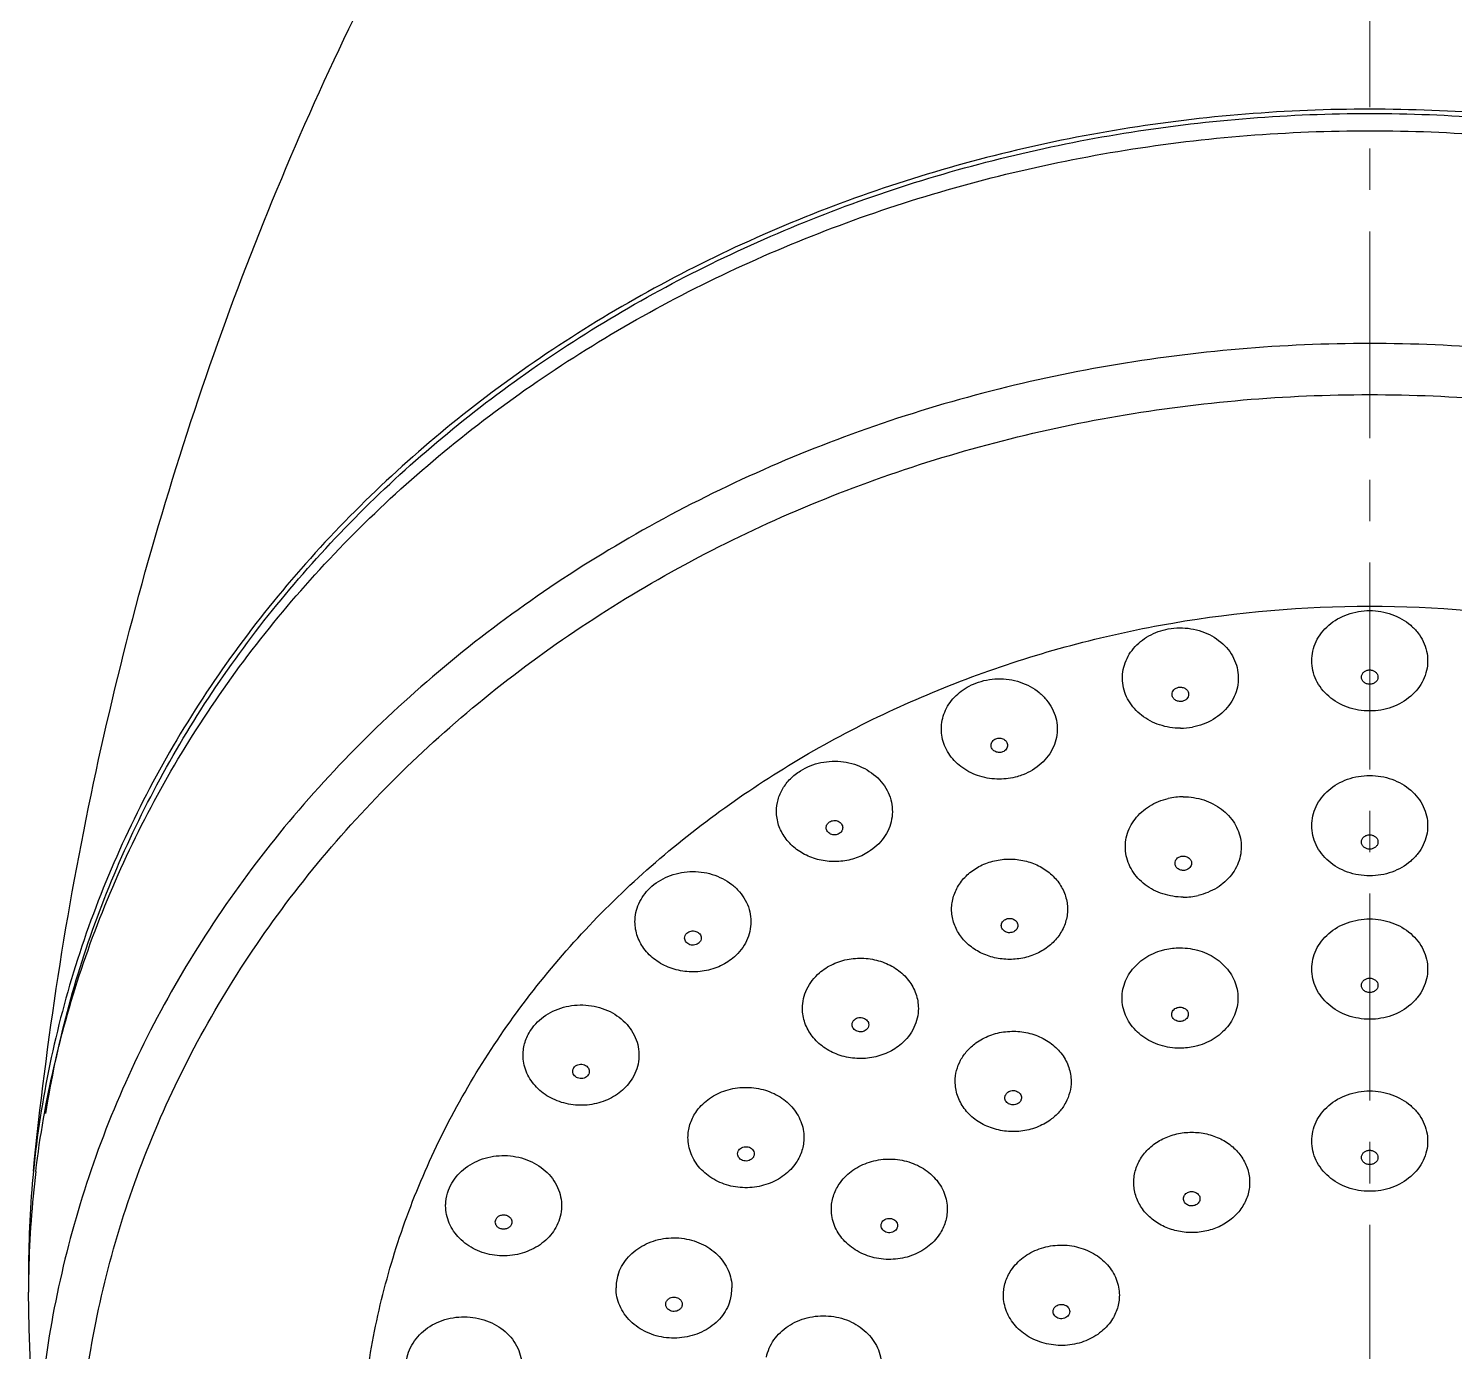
# Model space of a CAD drawing. Extents: x 0 to 3160, y 0 to 2315.
# Drawn here: x 975.22 to 1018.28, y 1405.14 to 1445.1 of the extents above; entities that cross this region are included whole.
import ezdxf

# ---------------------------------------------------------------- set-up
doc = ezdxf.new("R2010")
doc.units = 0
doc.header["$LTSCALE"] = 10
doc.header["$MEASUREMENT"] = 0
doc.linetypes.add('CENTER', pattern=[2, 1.25, -0.25, 0.25, -0.25])
doc.linetypes.add('CENTER2', pattern=[28.575, 19.05, -3.175, 3.175, -3.175])
doc.layers.get('0').update_dxf_attribs({"linetype": 'CONTINUOUS'})
doc.layers.add('Cneter', color=1, linetype='CENTER2', lineweight=13)

msp = doc.modelspace()

# ---------------------------------------------------------------- linework, layer by layer
at = {"color": 7, "linetype": 'Continuous'}
for p, q in [((975.244, 1405.825), (975.223, 1406.938)), ((975.47, 1399.605), (975.243, 1405.829))]:
    msp.add_line(p, q, dxfattribs=at)
for centre, radius, start, end in [((1010.005, 1425.981), 2.014, 269.9966, 280.4052), ((1010.092, 1419.896), 2.001, 89.9639, 103.045), ((1010.095, 1420.867), 2.001, 269.9639, 283.045), ((1005.641, 1407.586), 30.418, 174.3366, 179.9977), ((1005.677, 1406.934), 30.454, 173.1169, 178.7758), ((1005.588, 1407.588), 30.365, 180.0001, 180.8155), ((1005.539, 1406.938), 30.316, 178.7775, 179.9998), ((994.294, 1407.061), 1.33, 162.7759, 179.9363), ((995.134, 1407.064), 1.33, 342.7759, 359.9363)]:
    msp.add_arc(centre, radius, start, end, dxfattribs=at)
for points, start_tangent, end_tangent in [([(975.371, 1410.588), (977.187, 1422.305), (980.243, 1433.574), (984.453, 1444.155), (989.677, 1453.79)], (0.098663, 0.995121), (0.529878, 0.848074)), ([(1056.074, 1410.588), (1054.742, 1416.987), (1052.068, 1423.062), (1048.145, 1428.606), (1043.108, 1433.428), (1037.13, 1437.361), (1030.417, 1440.272), (1023.198, 1442.059), (1015.723, 1442.662), (1008.247, 1442.059), (1001.029, 1440.272), (994.315, 1437.361), (988.337, 1433.428), (983.301, 1428.606), (979.378, 1423.062), (976.704, 1416.987), (975.371, 1410.588)], (-0.098666, 0.995121), (-0.098666, -0.995121)), ([(975.746, 1412.328), (976.397, 1415.41), (977.363, 1418.428), (978.638, 1421.359), (980.211, 1424.179), (984.198, 1429.399), (989.195, 1433.918), (995.044, 1437.594), (1001.555, 1440.307), (1008.521, 1441.971), (1015.718, 1442.532), (1022.916, 1441.972), (1029.882, 1440.31), (1036.394, 1437.598), (1042.244, 1433.924), (1047.242, 1429.405), (1051.23, 1424.186), (1052.804, 1421.366), (1054.08, 1418.435), (1055.047, 1415.417), (1055.699, 1412.336)], (0.156144, 0.987734), (0.156396, -0.987694)), ([(975.442, 1410.583), (975.997, 1413.762), (976.885, 1416.882), (978.099, 1419.919), (979.629, 1422.847), (983.583, 1428.279), (988.614, 1432.996), (994.554, 1436.839), (1001.204, 1439.68), (1008.34, 1441.424), (1015.723, 1442.012), (1023.106, 1441.424), (1030.242, 1439.68), (1036.892, 1436.839), (1042.831, 1432.996), (1047.863, 1428.279), (1051.817, 1422.847), (1053.347, 1419.919), (1054.561, 1416.882), (1055.449, 1413.762), (1056.003, 1410.583)], (0.119761, 0.992803), (0.119761, -0.992803)), ([(985.223, 1401.238), (985.37, 1403.826), (985.809, 1406.391), (986.536, 1408.905), (987.545, 1411.346), (990.363, 1415.912), (994.156, 1419.915), (998.778, 1423.2), (1004.051, 1425.641), (1009.773, 1427.144), (1015.723, 1427.651), (1021.673, 1427.144), (1027.395, 1425.641), (1032.668, 1423.2), (1037.29, 1419.915), (1041.083, 1415.912), (1043.901, 1411.346), (1044.91, 1408.905), (1045.637, 1406.391), (1046.076, 1403.826), (1046.223, 1401.238)], (0, 1), (0, -1)), ([(1015.723, 1424.488), (1015.053, 1424.603), (1014.485, 1424.932), (1014.268, 1425.161), (1014.106, 1425.423), (1014.007, 1425.708), (1013.973, 1426.003), (1014.007, 1426.299), (1014.106, 1426.583), (1014.268, 1426.845), (1014.485, 1427.075), (1015.053, 1427.404), (1015.723, 1427.519)], (-1, 0), (1, 0)), ([(1015.723, 1427.519), (1016.393, 1427.404), (1016.96, 1427.075), (1017.178, 1426.845), (1017.34, 1426.583), (1017.439, 1426.299), (1017.473, 1426.003), (1017.439, 1425.708), (1017.34, 1425.423), (1017.178, 1425.161), (1016.96, 1424.932), (1016.393, 1424.603), (1015.723, 1424.488)], (1, 0), (-1, 0)), ([(1009.641, 1426.965), (1010.324, 1426.973), (1010.958, 1426.754), (1011.448, 1426.341), (1011.613, 1426.081), (1011.717, 1425.798), (1011.755, 1425.503), (1011.726, 1425.207), (1011.631, 1424.921), (1011.473, 1424.658), (1010.997, 1424.234), (1010.369, 1424.001)], (0.983476, 0.181038), (-0.983476, -0.181038)), ([(1010.005, 1423.967), (1009.378, 1424.068), (1008.834, 1424.357), (1008.446, 1424.795), (1008.265, 1425.325), (1008.315, 1425.875), (1008.59, 1426.374), (1009.052, 1426.754), (1009.641, 1426.965)], (-1, 0), (0.983476, 0.181038)), ([(1015.473, 1425.511), (1015.492, 1425.594), (1015.546, 1425.664), (1015.627, 1425.711), (1015.723, 1425.728)], (0, 1), (1, 0)), ([(1015.723, 1425.728), (1015.819, 1425.711), (1015.9, 1425.664), (1015.954, 1425.594), (1015.973, 1425.511)], (1, 0), (0, -1)), ([(1004.538, 1422.429), (1003.953, 1422.516), (1003.436, 1422.767), (1003.046, 1423.153), (1002.826, 1423.629), (1002.803, 1424.142), (1002.978, 1424.632), (1003.333, 1425.044), (1003.826, 1425.329)], (-1, 0), (0.933044, 0.359762)), ([(1003.826, 1425.329), (1004.492, 1425.459), (1005.165, 1425.359), (1005.742, 1425.044), (1005.967, 1424.819), (1006.136, 1424.561), (1006.244, 1424.279), (1006.287, 1423.984), (1006.262, 1423.688), (1006.171, 1423.401), (1005.807, 1422.901), (1005.249, 1422.56)], (0.933044, 0.359762), (-0.933044, -0.359762)), ([(1015.723, 1425.295), (1015.627, 1425.311), (1015.546, 1425.358), (1015.492, 1425.428), (1015.473, 1425.511)], (-1, 0), (0, 1)), ([(1015.973, 1425.511), (1015.954, 1425.428), (1015.9, 1425.358), (1015.819, 1425.311), (1015.723, 1425.295)], (0, -1), (-1, 0)), ([(1009.755, 1424.991), (1009.77, 1425.063), (1009.811, 1425.127), (1009.953, 1425.202)], (0, 1), (0.983476, 0.181038)), ([(1010.057, 1424.779), (1009.947, 1424.78), (1009.848, 1424.822), (1009.78, 1424.897), (1009.755, 1424.991)], (-0.983476, -0.181038), (0, 1)), ([(1009.953, 1425.202), (1010.064, 1425.201), (1010.163, 1425.159), (1010.231, 1425.084), (1010.255, 1424.991)], (0.983476, 0.181038), (0, -1)), ([(1010.255, 1424.991), (1010.241, 1424.918), (1010.2, 1424.854), (1010.057, 1424.779)], (0, -1), (-0.983476, -0.181038)), ([(1004.288, 1423.452), (1004.328, 1423.57), (1004.436, 1423.65)], (0, 1), (0.933044, 0.359762)), ([(1004.436, 1423.65), (1004.557, 1423.668), (1004.674, 1423.634), (1004.757, 1423.555), (1004.788, 1423.452)], (0.933044, 0.359762), (0, -1)), ([(1004.639, 1423.254), (1004.518, 1423.236), (1004.402, 1423.271), (1004.318, 1423.349), (1004.288, 1423.452)], (-0.933044, -0.359762), (0, 1)), ([(1004.788, 1423.452), (1004.747, 1423.334), (1004.639, 1423.254)], (0, -1), (-0.933044, -0.359762)), ([(998.53, 1422.681), (999.15, 1422.929), (999.833, 1422.952), (1000.473, 1422.747), (1000.975, 1422.346), (1001.148, 1422.09), (1001.26, 1421.809), (1001.307, 1421.515), (1001.287, 1421.218), (1001.201, 1420.93), (1001.051, 1420.663), (1000.587, 1420.229)], (0.846395, 0.532555), (-0.846395, -0.532555)), ([(997.809, 1421.455), (997.857, 1421.809), (998, 1422.143), (998.228, 1422.439), (998.53, 1422.681)], (0, 1), (0.846395, 0.532555)), ([(1005.249, 1422.56), (1005.078, 1422.503), (1004.538, 1422.429)], (-0.933044, -0.359762), (-1, 0)), ([(1015.723, 1419.508), (1015.053, 1419.624), (1014.485, 1419.952), (1014.268, 1420.182), (1014.106, 1420.444), (1014.007, 1420.728), (1013.973, 1421.024), (1014.007, 1421.319), (1014.106, 1421.604), (1014.268, 1421.866), (1014.485, 1422.095), (1015.053, 1422.424), (1015.723, 1422.539)], (-1, 0), (1, 0)), ([(1015.723, 1422.539), (1016.393, 1422.424), (1016.96, 1422.095), (1017.178, 1421.866), (1017.34, 1421.604), (1017.439, 1421.319), (1017.473, 1421.024), (1017.439, 1420.728), (1017.34, 1420.444), (1017.178, 1420.182), (1016.96, 1419.952), (1016.393, 1419.624), (1015.723, 1419.508)], (1, 0), (-1, 0)), ([(1010.094, 1418.866), (1009.477, 1418.964), (1008.94, 1419.242), (1008.55, 1419.667), (1008.359, 1420.184), (1008.389, 1420.726), (1008.639, 1421.224), (1009.074, 1421.614), (1009.641, 1421.846)], (-1, 0), (0.974117, 0.226045)), ([(1010.094, 1421.897), (1010.71, 1421.8), (1011.247, 1421.521), (1011.637, 1421.096), (1011.829, 1420.58), (1011.798, 1420.038), (1011.549, 1419.54), (1011.113, 1419.15), (1010.547, 1418.918)], (1, 0), (-0.974117, -0.226045)), ([(1000.587, 1420.229), (1000.165, 1420.033), (999.696, 1419.944), (999.217, 1419.969), (998.764, 1420.105), (998.371, 1420.342), (998.067, 1420.663), (997.875, 1421.044), (997.809, 1421.455)], (-0.846395, -0.532555), (0, 1)), ([(999.309, 1420.963), (999.336, 1421.061), (999.412, 1421.138)], (0, 1), (0.846395, 0.532555)), ([(999.412, 1421.138), (999.539, 1421.179), (999.672, 1421.156), (999.772, 1421.076), (999.809, 1420.963)], (0.846395, 0.532555), (0, -1)), ([(999.706, 1420.788), (999.578, 1420.747), (999.445, 1420.77), (999.346, 1420.85), (999.309, 1420.963)], (-0.846395, -0.532555), (0, 1)), ([(999.809, 1420.963), (999.782, 1420.864), (999.706, 1420.788)], (0, -1), (-0.846395, -0.532555)), ([(1015.473, 1420.531), (1015.492, 1420.614), (1015.546, 1420.685), (1015.627, 1420.731), (1015.723, 1420.748)], (0, 1), (1, 0)), ([(1015.723, 1420.748), (1015.819, 1420.731), (1015.9, 1420.685), (1015.954, 1420.614), (1015.973, 1420.531)], (1, 0), (0, -1)), ([(1015.723, 1420.315), (1015.627, 1420.331), (1015.546, 1420.378), (1015.492, 1420.449), (1015.473, 1420.531)], (-1, 0), (0, 1)), ([(1015.973, 1420.531), (1015.954, 1420.449), (1015.9, 1420.378), (1015.819, 1420.331), (1015.723, 1420.315)], (0, -1), (-1, 0)), ([(1003.098, 1418.5), (1003.158, 1418.892), (1003.332, 1419.258), (1003.61, 1419.572), (1003.973, 1419.813)], (0, 1), (0.894427, 0.447214)), ([(1003.973, 1419.813), (1004.395, 1419.964), (1004.848, 1420.016), (1005.301, 1419.964), (1005.723, 1419.813), (1006.085, 1419.572), (1006.363, 1419.258), (1006.538, 1418.892), (1006.598, 1418.5)], (0.894427, 0.447214), (0, -1)), ([(1009.844, 1419.89), (1009.857, 1419.959), (1009.895, 1420.021), (1010.029, 1420.099)], (0, 1), (0.974117, 0.226045)), ([(1010.158, 1419.68), (1010.045, 1419.677), (1009.941, 1419.718), (1009.869, 1419.794), (1009.844, 1419.89)], (-0.974117, -0.226045), (0, 1)), ([(1010.029, 1420.099), (1010.142, 1420.102), (1010.246, 1420.061), (1010.318, 1419.985), (1010.344, 1419.89)], (0.974117, 0.226045), (0, -1)), ([(1010.344, 1419.89), (1010.33, 1419.82), (1010.292, 1419.758), (1010.158, 1419.68)], (0, -1), (-0.974117, -0.226045)), ([(993.986, 1419.138), (994.533, 1419.491), (995.195, 1419.637), (995.871, 1419.552), (996.457, 1419.25), (996.689, 1419.03), (996.866, 1418.776), (996.983, 1418.497), (997.034, 1418.203), (997.018, 1417.906), (996.936, 1417.618), (996.79, 1417.348), (996.587, 1417.109)], (0.720732, 0.693214), (-0.720732, -0.693214)), ([(993.536, 1418.123), (993.653, 1418.667), (993.986, 1419.138)], (0, 1), (0.720732, 0.693214)), ([(1005.723, 1417.188), (1005.301, 1417.036), (1004.848, 1416.985), (1004.395, 1417.036), (1003.973, 1417.188), (1003.61, 1417.429), (1003.332, 1417.742), (1003.158, 1418.108), (1003.098, 1418.5)], (-0.894427, -0.447214), (0, 1)), ([(1006.598, 1418.5), (1006.538, 1418.108), (1006.363, 1417.742), (1006.085, 1417.429), (1005.723, 1417.188)], (0, -1), (-0.894427, -0.447214)), ([(996.587, 1417.109), (996.181, 1416.821), (995.695, 1416.65), (995.172, 1416.611), (994.659, 1416.709), (994.203, 1416.933), (993.844, 1417.265), (993.615, 1417.674), (993.536, 1418.123)], (-0.720732, -0.693214), (0, 1)), ([(1004.598, 1418.008), (1004.631, 1418.116), (1004.723, 1418.195)], (0, 1), (0.894427, 0.447214)), ([(1004.973, 1417.82), (1004.848, 1417.791), (1004.723, 1417.82), (1004.631, 1417.9), (1004.598, 1418.008)], (-0.894427, -0.447214), (0, 1)), ([(1004.723, 1418.195), (1004.848, 1418.224), (1004.973, 1418.195), (1005.064, 1418.116), (1005.098, 1418.008)], (0.894427, 0.447214), (0, -1)), ([(1005.098, 1418.008), (1005.064, 1417.9), (1004.973, 1417.82)], (0, -1), (-0.894427, -0.447214)), ([(1015.723, 1415.178), (1015.053, 1415.293), (1014.485, 1415.622), (1014.268, 1415.852), (1014.106, 1416.114), (1014.007, 1416.398), (1013.973, 1416.694), (1014.007, 1416.989), (1014.106, 1417.274), (1014.268, 1417.536), (1014.485, 1417.765), (1015.053, 1418.094), (1015.723, 1418.209)], (-1, 0), (1, 0)), ([(1015.723, 1418.209), (1016.393, 1418.094), (1016.96, 1417.765), (1017.178, 1417.536), (1017.34, 1417.274), (1017.439, 1416.989), (1017.473, 1416.694), (1017.439, 1416.398), (1017.34, 1416.114), (1017.178, 1415.852), (1016.96, 1415.622), (1016.393, 1415.293), (1015.723, 1415.178)], (1, 0), (-1, 0)), ([(995.036, 1417.631), (995.053, 1417.709), (995.101, 1417.776)], (0, 1), (0.720732, 0.693214)), ([(995.472, 1417.486), (995.345, 1417.421), (995.197, 1417.429), (995.08, 1417.509), (995.048, 1417.567), (995.036, 1417.631)], (-0.720732, -0.693214), (0, 1)), ([(995.101, 1417.776), (995.228, 1417.842), (995.376, 1417.833), (995.492, 1417.754), (995.525, 1417.695), (995.536, 1417.631)], (0.720732, 0.693214), (0, -1)), ([(995.536, 1417.631), (995.52, 1417.554), (995.472, 1417.486)], (0, -1), (-0.720732, -0.693214)), ([(1009.994, 1414.303), (1009.395, 1414.395), (1008.869, 1414.658), (1008.479, 1415.061), (1008.271, 1415.556), (1008.244, 1415.819), (1008.271, 1416.082), (1008.35, 1416.337), (1008.479, 1416.577), (1008.869, 1416.98), (1009.396, 1417.243)], (-1, 0), (0.953742, 0.300627)), ([(1009.396, 1417.243), (1009.541, 1417.283), (1009.994, 1417.334)], (0.953742, 0.300627), (1, 0)), ([(1009.994, 1417.334), (1010.593, 1417.243), (1011.119, 1416.98), (1011.51, 1416.577), (1011.717, 1416.082), (1011.744, 1415.819), (1011.717, 1415.556), (1011.639, 1415.3), (1011.51, 1415.061), (1011.119, 1414.658), (1010.593, 1414.395)], (1, 0), (-0.953742, -0.300627)), ([(999.106, 1416.578), (999.518, 1416.843), (1000.002, 1416.993), (1000.515, 1417.015), (1001.013, 1416.907), (1001.454, 1416.678), (1001.798, 1416.349), (1002.018, 1415.947), (1002.093, 1415.507)], (0.755929, 0.654654), (0, -1)), ([(998.593, 1415.507), (998.627, 1415.802), (998.727, 1416.087), (999.106, 1416.578)], (0, 1), (0.755929, 0.654654)), ([(1015.473, 1416.201), (1015.492, 1416.284), (1015.546, 1416.354), (1015.627, 1416.401), (1015.723, 1416.418)], (0, 1), (1, 0)), ([(1015.723, 1416.418), (1015.819, 1416.401), (1015.9, 1416.354), (1015.954, 1416.284), (1015.973, 1416.201)], (1, 0), (0, -1)), ([(1015.723, 1415.985), (1015.627, 1416.001), (1015.546, 1416.048), (1015.492, 1416.118), (1015.473, 1416.201)], (-1, 0), (0, 1)), ([(1015.973, 1416.201), (1015.954, 1416.118), (1015.9, 1416.048), (1015.819, 1416.001), (1015.723, 1415.985)], (0, -1), (-1, 0)), ([(990.392, 1414.853), (990.842, 1415.298), (991.454, 1415.559), (992.136, 1415.598), (992.782, 1415.408), (993.296, 1415.018), (993.598, 1414.488), (993.642, 1413.898), (993.423, 1413.338)], (0.5547, 0.83205), (-0.5547, -0.83205)), ([(1001.581, 1414.435), (1001.168, 1414.17), (1000.685, 1414.02), (1000.172, 1413.999), (999.674, 1414.107), (999.233, 1414.335), (998.888, 1414.665), (998.669, 1415.067), (998.593, 1415.507)], (-0.755929, -0.654654), (0, 1)), ([(1002.093, 1415.507), (1002.06, 1415.211), (1001.96, 1414.927), (1001.581, 1414.435)], (0, -1), (-0.755929, -0.654654)), ([(1009.744, 1415.327), (1009.756, 1415.392), (1009.789, 1415.451), (1009.909, 1415.53)], (0, 1), (0.953742, 0.300627)), ([(1009.909, 1415.53), (1010.027, 1415.541), (1010.137, 1415.504), (1010.216, 1415.426), (1010.244, 1415.327)], (0.953742, 0.300627), (0, -1)), ([(1000.093, 1415.014), (1000.112, 1415.097), (1000.167, 1415.168)], (0, 1), (0.755929, 0.654654)), ([(1000.52, 1414.861), (1000.392, 1414.802), (1000.248, 1414.814), (1000.135, 1414.894), (1000.104, 1414.952), (1000.093, 1415.014)], (-0.755929, -0.654654), (0, 1)), ([(1000.167, 1415.168), (1000.295, 1415.227), (1000.439, 1415.215), (1000.551, 1415.135), (1000.583, 1415.077), (1000.593, 1415.014)], (0.755929, 0.654654), (0, -1)), ([(1000.593, 1415.014), (1000.574, 1414.932), (1000.52, 1414.861)], (0, -1), (-0.755929, -0.654654)), ([(1010.08, 1415.123), (1009.961, 1415.112), (1009.851, 1415.149), (1009.772, 1415.227), (1009.744, 1415.327)], (-0.953742, -0.300627), (0, 1)), ([(1010.244, 1415.327), (1010.232, 1415.261), (1010.199, 1415.202), (1010.08, 1415.123)], (0, -1), (-0.953742, -0.300627)), ([(990.157, 1414.096), (990.217, 1414.488), (990.392, 1414.853)], (0, 1), (0.5547, 0.83205)), ([(1003.831, 1414.461), (1004.251, 1414.687), (1004.728, 1414.802), (1005.222, 1414.798), (1005.696, 1414.673), (1006.11, 1414.439), (1006.432, 1414.114), (1006.636, 1413.724), (1006.706, 1413.3)], (0.808963, 0.587859), (0, -1)), ([(993.423, 1413.338), (993.061, 1412.956), (992.577, 1412.695), (992.022, 1412.583), (991.454, 1412.632), (990.935, 1412.835), (990.519, 1413.173), (990.25, 1413.608), (990.157, 1414.096)], (-0.5547, -0.83205), (0, 1)), ([(1003.206, 1413.3), (1003.248, 1413.628), (1003.37, 1413.94), (1003.568, 1414.222), (1003.831, 1414.461)], (0, 1), (0.808963, 0.587859)), ([(1010.593, 1414.395), (1010.447, 1414.355), (1009.994, 1414.303)], (-0.953742, -0.300627), (-1, 0)), ([(991.657, 1413.603), (991.676, 1413.686), (991.691, 1413.711)], (0, 1), (0.5547, 0.83205)), ([(991.691, 1413.711), (991.812, 1413.803), (991.972, 1413.812), (992.046, 1413.783), (992.106, 1413.735), (992.144, 1413.673), (992.157, 1413.603)], (0.5547, 0.83205), (0, -1)), ([(992.124, 1413.495), (992.003, 1413.403), (991.843, 1413.394), (991.768, 1413.423), (991.709, 1413.471), (991.67, 1413.534), (991.657, 1413.603)], (-0.5547, -0.83205), (0, 1)), ([(992.157, 1413.603), (992.138, 1413.52), (992.124, 1413.495)], (0, -1), (-0.5547, -0.83205)), ([(1006.081, 1412.139), (1005.661, 1411.913), (1005.185, 1411.797), (1004.69, 1411.802), (1004.217, 1411.926), (1003.802, 1412.16), (1003.48, 1412.486), (1003.276, 1412.876), (1003.206, 1413.3)], (-0.808963, -0.587859), (0, 1)), ([(1006.706, 1413.3), (1006.665, 1412.972), (1006.542, 1412.659), (1006.345, 1412.377), (1006.081, 1412.139)], (0, -1), (-0.808963, -0.587859)), ([(995.371, 1412.363), (995.733, 1412.745), (996.217, 1413.006), (996.772, 1413.118), (997.34, 1413.07), (997.859, 1412.866), (998.275, 1412.528), (998.544, 1412.093), (998.637, 1411.606)], (0.5547, 0.83205), (0, -1)), ([(1004.706, 1412.808), (1004.73, 1412.899), (1004.796, 1412.973)], (0, 1), (0.808963, 0.587859)), ([(1005.117, 1412.642), (1004.989, 1412.593), (1004.851, 1412.611), (1004.745, 1412.691), (1004.706, 1412.808)], (-0.808963, -0.587859), (0, 1)), ([(1004.796, 1412.973), (1004.924, 1413.022), (1005.062, 1413.004), (1005.167, 1412.924), (1005.206, 1412.808)], (0.808963, 0.587859), (0, -1)), ([(1005.206, 1412.808), (1005.183, 1412.716), (1005.117, 1412.642)], (0, -1), (-0.808963, -0.587859)), ([(1013.973, 1411.497), (1014.007, 1411.793), (1014.106, 1412.077), (1014.268, 1412.339), (1014.485, 1412.569), (1015.053, 1412.898), (1015.723, 1413.013)], (0, 1), (1, 0)), ([(1015.723, 1413.013), (1016.393, 1412.898), (1016.96, 1412.569), (1017.178, 1412.339), (1017.34, 1412.077), (1017.439, 1411.793), (1017.473, 1411.497)], (1, 0), (0, -1)), ([(995.137, 1411.606), (995.196, 1411.998), (995.371, 1412.363)], (0, 1), (0.5547, 0.83205)), ([(998.402, 1410.848), (998.041, 1410.466), (997.557, 1410.206), (997.001, 1410.093), (996.434, 1410.142), (995.915, 1410.346), (995.499, 1410.683), (995.23, 1411.118), (995.137, 1411.606)], (-0.5547, -0.83205), (0, 1)), ([(998.637, 1411.606), (998.577, 1411.213), (998.402, 1410.848)], (0, -1), (-0.5547, -0.83205)), ([(1008.598, 1410.25), (1008.658, 1410.642), (1008.832, 1411.008), (1009.11, 1411.322), (1009.473, 1411.563)], (0, 1), (0.894427, 0.447214)), ([(1009.473, 1411.563), (1009.895, 1411.714), (1010.348, 1411.766), (1010.801, 1411.714), (1011.223, 1411.563), (1011.585, 1411.322), (1011.863, 1411.008), (1012.038, 1410.642), (1012.098, 1410.25)], (0.894427, 0.447214), (0, -1)), ([(996.637, 1411.113), (996.656, 1411.196), (996.67, 1411.222)], (0, 1), (0.5547, 0.83205)), ([(997.103, 1411.005), (996.982, 1410.913), (996.822, 1410.904), (996.748, 1410.933), (996.689, 1410.982), (996.65, 1411.044), (996.637, 1411.113)], (-0.5547, -0.83205), (0, 1)), ([(996.67, 1411.222), (996.791, 1411.313), (996.952, 1411.323), (997.026, 1411.293), (997.085, 1411.245), (997.124, 1411.183), (997.137, 1411.113)], (0.5547, 0.83205), (0, -1)), ([(997.137, 1411.113), (997.118, 1411.031), (997.103, 1411.005)], (0, -1), (-0.5547, -0.83205)), ([(1015.723, 1409.982), (1015.053, 1410.097), (1014.485, 1410.426), (1014.268, 1410.655), (1014.106, 1410.917), (1014.007, 1411.202), (1013.973, 1411.497)], (-1, 0), (0, 1)), ([(1015.473, 1411.005), (1015.492, 1411.088), (1015.546, 1411.158), (1015.627, 1411.205), (1015.723, 1411.222)], (0, 1), (1, 0)), ([(1017.473, 1411.497), (1017.439, 1411.202), (1017.34, 1410.917), (1017.178, 1410.655), (1016.96, 1410.426), (1016.393, 1410.097), (1015.723, 1409.982)], (0, -1), (-1, 0)), ([(1015.723, 1411.222), (1015.819, 1411.205), (1015.9, 1411.158), (1015.954, 1411.088), (1015.973, 1411.005)], (1, 0), (0, -1)), ([(987.905, 1410.015), (988.238, 1410.531), (988.774, 1410.897), (989.432, 1411.058), (990.11, 1410.988), (990.705, 1410.7), (991.128, 1410.235), (991.253, 1409.959), (991.313, 1409.666), (991.307, 1409.369), (991.233, 1409.079)], (0.351275, 0.936272), (-0.351275, -0.936272)), ([(999.701, 1410.198), (1000.063, 1410.58), (1000.547, 1410.841), (1001.103, 1410.953), (1001.67, 1410.905), (1002.189, 1410.701), (1002.605, 1410.363), (1002.874, 1409.928), (1002.967, 1409.441)], (0.5547, 0.83205), (0, -1)), ([(1015.723, 1410.789), (1015.627, 1410.805), (1015.546, 1410.852), (1015.492, 1410.922), (1015.473, 1411.005)], (-1, 0), (0, 1)), ([(1015.973, 1411.005), (1015.954, 1410.922), (1015.9, 1410.852), (1015.819, 1410.805), (1015.723, 1410.789)], (0, -1), (-1, 0)), ([(1011.223, 1408.938), (1010.801, 1408.786), (1010.348, 1408.735), (1009.895, 1408.786), (1009.473, 1408.938), (1009.11, 1409.179), (1008.832, 1409.492), (1008.658, 1409.858), (1008.598, 1410.25)], (-0.894427, -0.447214), (0, 1)), ([(1012.098, 1410.25), (1012.038, 1409.858), (1011.863, 1409.492), (1011.585, 1409.179), (1011.223, 1408.938)], (0, -1), (-0.894427, -0.447214)), ([(987.819, 1409.547), (987.824, 1409.666), (987.905, 1410.015)], (0, 1), (0.351275, 0.936272)), ([(999.467, 1409.441), (999.527, 1409.833), (999.701, 1410.198)], (0, 1), (0.5547, 0.83205)), ([(1010.098, 1409.758), (1010.131, 1409.866), (1010.223, 1409.945)], (0, 1), (0.894427, 0.447214)), ([(1010.223, 1409.945), (1010.348, 1409.974), (1010.473, 1409.945), (1010.564, 1409.866), (1010.598, 1409.758)], (0.894427, 0.447214), (0, -1)), ([(991.233, 1409.079), (990.943, 1408.609), (990.483, 1408.255), (989.91, 1408.061), (989.295, 1408.05), (988.714, 1408.225), (988.238, 1408.563), (987.927, 1409.022), (987.819, 1409.547)], (-0.351275, -0.936272), (0, 1)), ([(1002.733, 1408.683), (1002.371, 1408.301), (1001.887, 1408.04), (1001.331, 1407.928), (1000.764, 1407.977), (1000.245, 1408.181), (999.829, 1408.518), (999.56, 1408.953), (999.467, 1409.441)], (-0.5547, -0.83205), (0, 1)), ([(1002.967, 1409.441), (1002.907, 1409.048), (1002.733, 1408.683)], (0, -1), (-0.5547, -0.83205)), ([(1010.473, 1409.57), (1010.348, 1409.541), (1010.223, 1409.57), (1010.131, 1409.65), (1010.098, 1409.758)], (-0.894427, -0.447214), (0, 1)), ([(1010.598, 1409.758), (1010.564, 1409.65), (1010.473, 1409.57)], (0, -1), (-0.894427, -0.447214)), ([(989.319, 1409.055), (989.331, 1409.122)], (0, 1), (0.351275, 0.936272)), ([(989.339, 1408.97), (989.33, 1408.99), (989.319, 1409.055)], (-0.441887, 0.897071), (0, 1)), ([(989.331, 1409.122), (989.381, 1409.197), (989.46, 1409.25)], (0.351275, 0.936272), (0.923073, 0.384626)), ([(989.677, 1408.86), (989.58, 1408.839), (989.481, 1408.852), (989.396, 1408.898), (989.339, 1408.97)], (-0.923073, -0.384626), (-0.441887, 0.897071)), ([(989.46, 1409.25), (989.558, 1409.271), (989.657, 1409.258), (989.742, 1409.211), (989.799, 1409.14)], (0.923073, 0.384626), (0.441887, -0.897071)), ([(989.807, 1408.988), (989.757, 1408.912), (989.677, 1408.86)], (-0.351275, -0.936272), (-0.923073, -0.384626)), ([(989.799, 1409.14), (989.807, 1409.119), (989.819, 1409.055)], (0.441887, -0.897071), (0, -1)), ([(989.819, 1409.055), (989.807, 1408.988)], (0, -1), (-0.351275, -0.936272)), ([(1000.967, 1408.948), (1000.986, 1409.031), (1001, 1409.057)], (0, 1), (0.5547, 0.83205)), ([(1001.433, 1408.84), (1001.313, 1408.748), (1001.152, 1408.739), (1001.078, 1408.768), (1001.019, 1408.817), (1000.98, 1408.879), (1000.967, 1408.948)], (-0.5547, -0.83205), (0, 1)), ([(1001, 1409.057), (1001.121, 1409.148), (1001.282, 1409.157), (1001.356, 1409.128), (1001.415, 1409.08), (1001.454, 1409.018), (1001.467, 1408.948)], (0.5547, 0.83205), (0, -1)), ([(1001.467, 1408.948), (1001.448, 1408.865), (1001.433, 1408.84)], (0, -1), (-0.5547, -0.83205)), ([(993.024, 1407.455), (993.292, 1407.946), (993.742, 1408.323), (994.317, 1408.539), (994.942, 1408.565), (995.539, 1408.399), (996.03, 1408.062), (996.352, 1407.597), (996.464, 1407.063)], (0.295577, 0.955319), (0, -1)), ([(1004.898, 1407.6), (1005.259, 1407.982), (1005.743, 1408.243), (1006.299, 1408.355), (1006.866, 1408.306), (1007.385, 1408.103), (1007.801, 1407.765), (1008.07, 1407.33), (1008.163, 1406.843)], (0.5547, 0.83205), (0, -1)), ([(1004.663, 1406.843), (1004.723, 1407.235), (1004.898, 1407.6)], (0, 1), (0.5547, 0.83205)), ([(996.404, 1406.671), (996.136, 1406.18), (995.686, 1405.803), (995.111, 1405.587), (994.486, 1405.56), (993.889, 1405.726), (993.398, 1406.064), (993.076, 1406.529), (992.964, 1407.063)], (-0.295577, -0.955319), (0, 1)), ([(994.597, 1406.762), (994.747, 1406.785), (994.884, 1406.729)], (0.909421, 0.415876), (0.779743, -0.6261)), ([(1007.929, 1406.085), (1007.567, 1405.703), (1007.083, 1405.442), (1006.528, 1405.33), (1005.96, 1405.379), (1005.441, 1405.582), (1005.025, 1405.92), (1004.756, 1406.355), (1004.663, 1406.843)], (-0.5547, -0.83205), (0, 1)), ([(1008.163, 1406.843), (1008.104, 1406.45), (1007.929, 1406.085)], (0, -1), (-0.5547, -0.83205)), ([(994.464, 1406.571), (994.473, 1406.627)], (0, 1), (0.295577, 0.955319)), ([(994.544, 1406.412), (994.485, 1406.484), (994.464, 1406.571)], (-0.779743, 0.6261), (0, 1)), ([(994.473, 1406.627), (994.519, 1406.706), (994.597, 1406.762)], (0.295577, 0.955319), (0.909421, 0.415876)), ([(994.831, 1406.379), (994.681, 1406.356), (994.544, 1406.412)], (-0.909421, -0.415876), (-0.779743, 0.6261)), ([(994.956, 1406.514), (994.909, 1406.436), (994.831, 1406.379)], (-0.295577, -0.955319), (-0.909421, -0.415876)), ([(994.884, 1406.729), (994.943, 1406.657), (994.964, 1406.571)], (0.779743, -0.6261), (0, -1)), ([(994.964, 1406.571), (994.956, 1406.514)], (0, -1), (-0.295577, -0.955319)), ([(1006.163, 1406.35), (1006.182, 1406.433), (1006.197, 1406.459)], (0, 1), (0.5547, 0.83205)), ([(1006.63, 1406.242), (1006.509, 1406.15), (1006.348, 1406.141), (1006.274, 1406.17), (1006.215, 1406.218), (1006.176, 1406.281), (1006.163, 1406.35)], (-0.5547, -0.83205), (0, 1)), ([(1006.197, 1406.459), (1006.317, 1406.55), (1006.478, 1406.559), (1006.552, 1406.53), (1006.611, 1406.482), (1006.65, 1406.42), (1006.663, 1406.35)], (0.5547, 0.83205), (0, -1)), ([(1006.663, 1406.35), (1006.644, 1406.267), (1006.63, 1406.242)], (0, -1), (-0.5547, -0.83205)), ([(986.633, 1404.836), (986.702, 1405.126), (986.836, 1405.4), (987.272, 1405.855), (987.877, 1406.13), (988.556, 1406.184), (989.209, 1406.009), (989.733, 1405.631), (989.922, 1405.383), (990.051, 1405.108), (990.116, 1404.816), (990.114, 1404.519)], (0.12048, 0.992716), (-0.12048, -0.992716)), ([(997.504, 1404.97), (997.731, 1405.493), (998.162, 1405.909), (998.738, 1406.162), (999.38, 1406.216), (1000.001, 1406.066), (1000.518, 1405.73), (1000.858, 1405.256), (1000.947, 1404.986), (1000.977, 1404.707)], (0.199511, 0.979895), (0, -1))]:
    msp.add_spline(points, degree=3, dxfattribs=dict(at, start_tangent=start_tangent, end_tangent=end_tangent))
at = {"color": 9, "linetype": 'Continuous', "start_tangent": (0, 1), "end_tangent": (0, -1)}
for points in [[(1055.996, 1400.708), (1055.802, 1404.126), (1055.222, 1407.512), (1054.261, 1410.832), (1052.93, 1414.054), (1051.24, 1417.148), (1049.208, 1420.084), (1044.2, 1425.369), (1038.097, 1429.707), (1031.135, 1432.93), (1023.58, 1434.914), (1015.723, 1435.585), (1007.866, 1434.914), (1000.311, 1432.93), (993.349, 1429.707), (987.246, 1425.369), (982.237, 1420.084), (980.206, 1417.148), (978.516, 1414.054), (977.184, 1410.832), (976.224, 1407.512), (975.644, 1404.126), (975.45, 1400.708)], [(976.68, 1400.23), (976.868, 1403.544), (977.43, 1406.827), (978.361, 1410.045), (979.652, 1413.169), (981.29, 1416.169), (983.26, 1419.015), (988.115, 1424.139), (994.032, 1428.344), (1000.782, 1431.469), (1008.106, 1433.393), (1015.723, 1434.042), (1023.34, 1433.393), (1030.664, 1431.469), (1037.414, 1428.344), (1043.331, 1424.139), (1048.186, 1419.015), (1050.156, 1416.169), (1051.794, 1413.169), (1053.085, 1410.045), (1054.016, 1406.827), (1054.578, 1403.544), (1054.766, 1400.23)]]:
    msp.add_spline(points, degree=3, dxfattribs=at)
at = {"layer": 'Cneter', "linetype": 'CENTER', "lineweight": 5, "ltscale": 0.5}
msp.add_line((1015.723, 1498.972), (1015.723, 548.13), dxfattribs=at)

doc.saveas('drawing.dxf')
